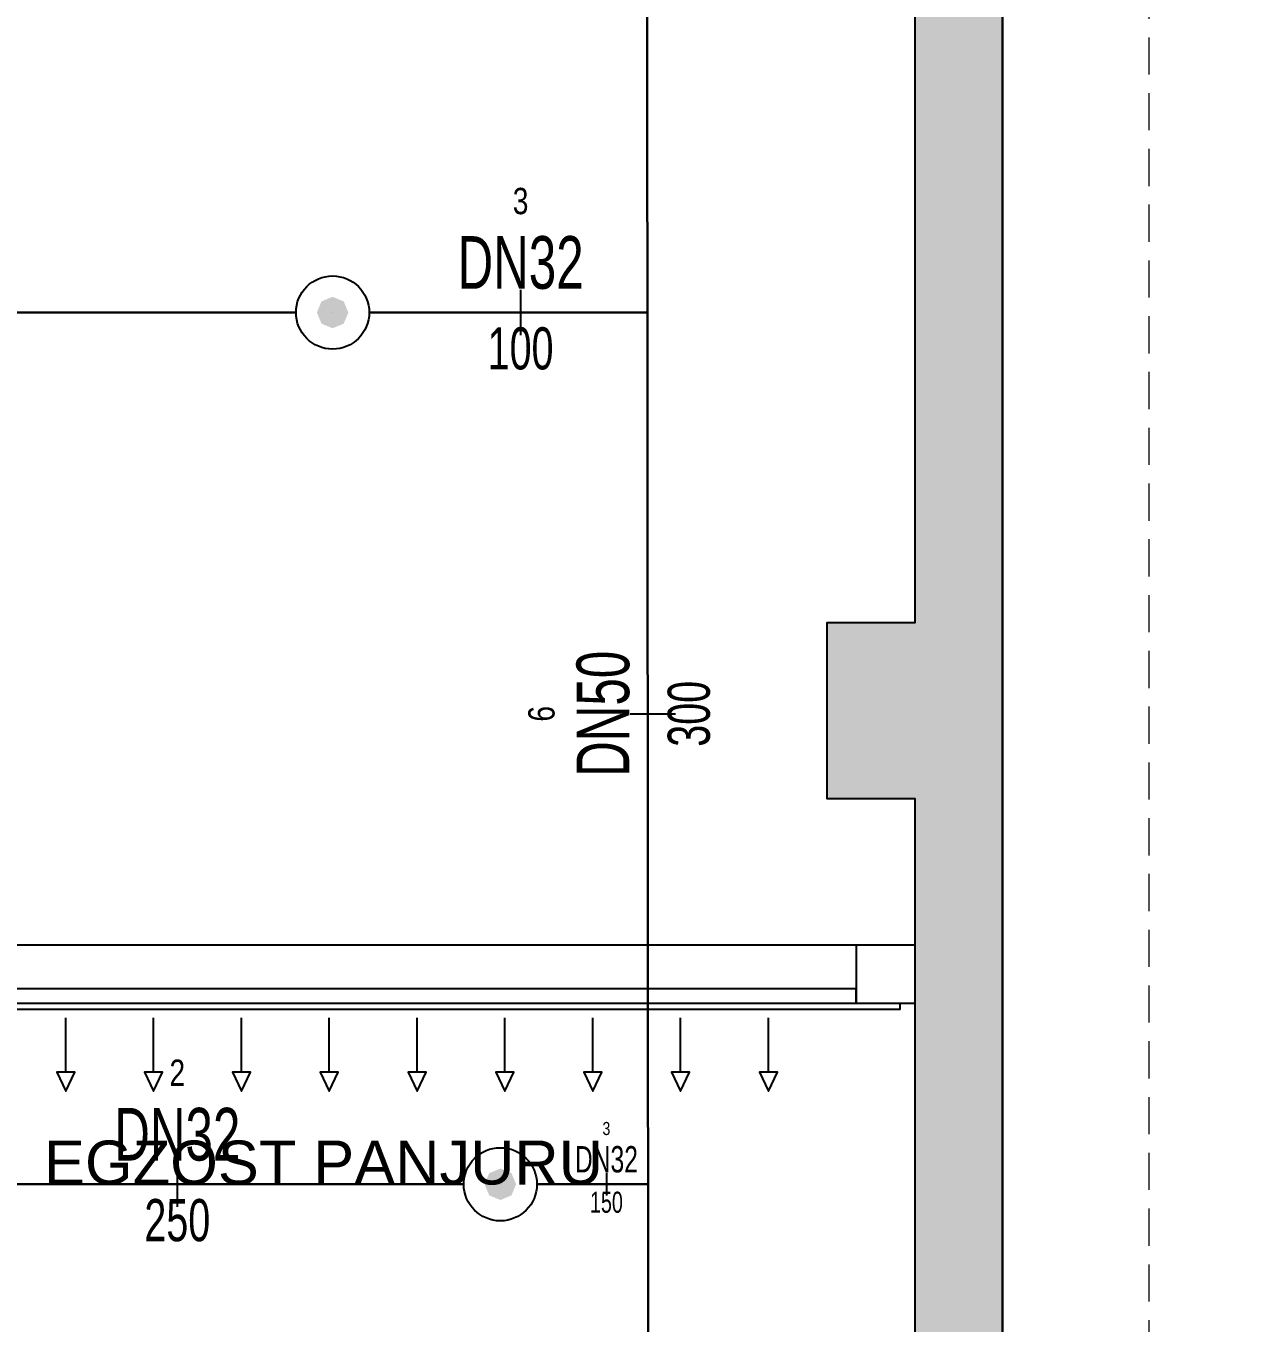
# Model space of a CAD drawing. Header units: millimetres. Extents: x -379292 to 1221486, y 92049 to 447512.
# Drawn here: x 413392 to 417604, y 270527 to 274957 of the extents above; entities that cross this region are included whole.
import ezdxf
from ezdxf.enums import TextEntityAlignment as Align
from ezdxf.lldxf.tags import DXFTag

# ---------------------------------------------------------------- set-up
doc = ezdxf.new("R2010")
doc.units = ezdxf.units.MM
doc.linetypes.add('HIDDEN', pattern=[9.525, 6.35, -3.175])
for name, color, linetype in [('-M-YNGN-BORUID', 7, 'Continuous'), ('-M-YNGN-BORUUZUN', 7, 'Continuous'), ('-M-YNGN-BORUYUK', 7, 'Continuous'), ('-M-YNGN-SPR-YUK', 7, 'Continuous'), ('-M-YNGN-ZON2-CAP-', 7, 'Continuous'), ('-M-YNGN-ZON2-SPR-', 7, 'Continuous'), ('05_HATCH CONCRETE', 141, 'Continuous'), ('05_HATCH SOLID-2', 253, 'Continuous'), ('05_LOUVER', 2, 'Continuous'), ('05_LOUVER TEXT', 2, 'Continuous'), ('05_WALL', 3, 'Continuous')]:
    doc.layers.add(name, color=color, linetype=linetype)
doc.layers.add('-M-YNGN-SPR-CAPCIZGI', color=188, linetype='Continuous', plot=False)
for name, color, linetype, lineweight in [('-M-YNGN-ZON2', 4, 'SP', 30), ('06_FORMWORK HIDDEN', 252, 'HIDDEN2', 0), ('A-MENF-POZ', 137, 'Continuous', 0)]:
    doc.layers.add(name, color=color, linetype=linetype, lineweight=lineweight)
doc.styles.add('CIZGI', font='tahoma.ttf', dxfattribs={"width": 0.8, "oblique": 20})
doc.styles.add('HCAD', font='HCAD.SHX', dxfattribs={"width": 0.8, "height": 0.2})
doc.styles.add('IKT-MD', font='romans.shx', dxfattribs={"width": 0.5, "height": 20})
doc.styles.add('PIPESIZE', font='hcad.shx', dxfattribs={"width": 0.8})
doc.styles.add('SPR-NOT', font='romans.shx')
doc.styles.add('YAZI-2.5', font='arial.ttf', dxfattribs={"height": 2.5})
tags = doc.linetypes.add('HIDDEN2', pattern=[0.1875, 0.125, -0.0625]).pattern_tags.tags
tags[6:7] = [DXFTag(74, 4), DXFTag(75, 0), DXFTag(340, '0'), DXFTag(46, 0.0), DXFTag(50, 0.0), DXFTag(44, 0.0), DXFTag(45, 0.0)]
tags[4:5] = [DXFTag(74, 4), DXFTag(75, 0), DXFTag(340, '0'), DXFTag(46, 0.0), DXFTag(50, 0.0), DXFTag(44, 0.0), DXFTag(45, 0.0)]
doc.linetypes.add('SP', pattern='A,2,-0.1,["SP",CIZGI,S=0.14,R=0.2,X=0,Y=-0.07],-0.255', length=2.355)

# ---------------------------------------------------------------- blocks, each defined once
blk = doc.blocks.new('*U63')
at = {"color": 0}
for p, q in [((365, 5), (15, 5)), ((15, 5), (15, 0)), ((365, 0), (365, 5))]:
    blk.add_line(p, q, dxfattribs=at)
for points in [[(365, 20), (365, 0), (15, 0), (15, 20)], [(380, 0), (0, 0), (0, -2), (380, -2)]]:
    blk.add_lwpolyline(points, close=True, dxfattribs=at)
for points in [[(34.99, -23.53), (31.92, -23.53), (35, -30), (38.08, -23.53), (35, -23.53), (35, -5)], [(64.99, -23.53), (61.92, -23.53), (65, -30), (68.08, -23.53), (65, -23.53), (65, -5)], [(94.99, -23.53), (91.92, -23.53), (95, -30), (98.08, -23.53), (95, -23.53), (95, -5)], [(124.99, -23.53), (121.92, -23.53), (125, -30), (128.08, -23.53), (125, -23.53), (125, -5)], [(154.99, -23.53), (151.92, -23.53), (155, -30), (158.08, -23.53), (155, -23.53), (155, -5)], [(184.99, -23.53), (181.92, -23.53), (185, -30), (188.08, -23.53), (185, -23.53), (185, -5)], [(214.99, -23.53), (211.92, -23.53), (215, -30), (218.08, -23.53), (215, -23.53), (215, -5)], [(244.99, -23.53), (241.92, -23.53), (245, -30), (248.08, -23.53), (245, -23.53), (245, -5)], [(274.99, -23.53), (271.92, -23.53), (275, -30), (278.08, -23.53), (275, -23.53), (275, -5)], [(304.99, -23.53), (301.92, -23.53), (305, -30), (308.08, -23.53), (305, -23.53), (305, -5)], [(334.99, -23.53), (331.92, -23.53), (335, -30), (338.08, -23.53), (335, -23.53), (335, -5)]]:
    blk.add_lwpolyline(points, dxfattribs=at)
at = {"layer": 'A-MENF-POZ', "style": 'IKT-MD', "width": 0.5}
blk.add_attdef('MDamper:GEN+YUK', text='', height=10, dxfattribs=at).set_placement((190, -55), align=Align.MIDDLE_CENTER)
blk = doc.blocks.new('OtoParkBodrumKatMimari')
at = {"layer": '05_HATCH CONCRETE'}
h = blk.add_hatch(dxfattribs=at)
h.set_pattern_fill('ANSI33', color=8, scale=15, angle=180, style=0)
h.set_pattern_definition([(225, (905000, -3e-07), (67.351921, -67.351921), []), (225, (904932.65, -3e-07), (67.351921, -67.351921), [47.625, -23.8125])])
h.paths.add_polyline_path([(96200, 177300), (96200, 177000), (96800, 177000), (96800, 177300), (104600, 177300), (104600, 177000), (105200, 177000), (105200, 177300), (113000, 177300), (113000, 177000), (113600, 177000), (113600, 177300), (121400, 177300), (121400, 177000), (122000, 177000), (122000, 177300), (127400, 177300), (127400, 177000), (128000, 177000), (128000, 177300), (135000, 177300), (135000, 177000), (135300, 177000), (135300, 172100), (135000, 172100), (135000, 171500), (135300, 171500), (135300, 164100), (135000, 164100), (135000, 163500), (135300, 163500), (135300, 156100), (135000, 156100), (135000, 155500), (135300, 155500), (135300, 148100), (135000, 148100), (135000, 147500), (135300, 147500), (135300, 144600), (135000, 144600), (135000, 144000), (135600, 144000), (135600, 144300), (142600, 144300), (142600, 144000), (142900, 144000), (142900, 140100), (142600, 140100), (142600, 139500), (142900, 139500), (142900, 132100), (142600, 132100), (142600, 131500), (142900, 131500), (142900, 127950), (142600, 127950), (142600, 127350), (142900, 127350), (142900, 124300), (142600, 124300), (142600, 123300), (142900, 123300), (142900, 113800), (142600, 113800), (142600, 112800), (142700, 112800), (142700, 100050), (135550, 100050), (135550, 108100), (135050, 108100), (135050, 83500), (135550, 83500), (135550, 99800), (142700, 99800), (142700, 78800), (142600, 78800), (142600, 77800), (142900, 77800), (142900, 68100), (142600, 68100), (142600, 67500), (143200, 67500), (143200, 144600), (135600, 144600), (135600, 177600), (71000, 177600), (71000, 177000), (71600, 177000), (71600, 177300), (79400, 177300), (79400, 177000), (80000, 177000), (80000, 177300), (87800, 177300), (87800, 177000), (88400, 177000), (88400, 177300)])
at = {"color": 5}
for points in [[(105200, 177300), (113000, 177300), (113000, 177000), (113600, 177000), (113600, 177300), (121400, 177300), (121400, 177000), (122000, 177000), (122000, 177300), (127400, 177300), (127400, 177000), (128000, 177000), (128000, 177300), (135000, 177300), (135000, 177000), (135300, 177000), (135300, 172100), (135000, 172100), (135000, 171500), (135300, 171500), (135300, 164100)], [(143200, 67500), (143200, 144600), (135600, 144600), (135600, 177600), (71000, 177600)]]:
    blk.add_lwpolyline(points, dxfattribs=at)
at = {"layer": '05_HATCH SOLID-2', "color": 251, "ltscale": 25}
blk.add_lwpolyline([(150500, -8770), (150500, 187430), (4700, 187430), (4700, 177600), (135600, 177600), (135600, 144600), (143200, 144600), (143200, 59700), (90240.2, -300), (70300, -300), (63119.3, 5880.5)], dxfattribs=at)
at = {"layer": '05_WALL', "color": 8, "ltscale": 25}
for points in [[(135300, 170800), (127100, 170800), (127100, 171000), (131200, 171000), (131200, 177300)], [(131400, 177300), (131400, 171000), (135300, 171000)]]:
    blk.add_lwpolyline(points, dxfattribs=at)
at = {"layer": '06_FORMWORK HIDDEN', "linetype": 'HIDDEN', "ltscale": 20}
blk.add_line((136100, 178100), (136100, 145100), dxfattribs=at)
at = {"layer": '05_LOUVER', "color": 8, "xscale": 10, "yscale": 10, "zscale": 10}
blk.add_blockref('*U63', (131450, 170800), dxfattribs=at)
at = {"layer": '05_LOUVER TEXT', "insert": (132326.1, 170331.2), "char_height": 150, "attachment_point": 1, "style": 'YAZI-2.5'}
blk.add_mtext_dynamic_manual_height_columns('EGZOST PANJURU', width=2269.714, gutter_width=12.5, heights=[0], dxfattribs=at)
blk = doc.blocks.new('SP-C-UP-12')
at = {"ltscale": 10}
blk.add_line((0, 0), (0, 0), dxfattribs=at)
at = {"color": 1, "linetype": 'Continuous'}
blk.add_circle((0, 0), 12.5, dxfattribs=at)
at = {"ltscale": 10}
for points in [[(-5.37, 0), (-3.8, 3.8), (-3.8, -3.8), (0, 5.37)], [(-3.8, -3.8), (0, 5.37), (0, -5.37), (3.8, 3.8)], [(0, -5.37), (3.8, 3.8), (3.8, -3.8), (5.37, 0)]]:
    blk.add_solid(points, dxfattribs=at)
at = {"layer": '-M-YNGN-SPR-YUK', "style": 'SPR-NOT', "width": 0.5, "flags": 9}
for tag, p in [('YUK', (0, 17.77)), ('CAP', (0, 14.42)), ('TIP', (0.2, 10.78))]:
    blk.add_attdef(tag, text='', height=2.5, dxfattribs=at).set_placement(p, align=Align.MIDDLE_CENTER)
blk = doc.blocks.new('SPRKL100')
at = {"layer": '-M-YNGN-SPR-CAPCIZGI'}
blk.add_line((0, 0.431), (0, -0.431), dxfattribs=at)
at = {"layer": '-M-YNGN-BORUID', "color": 0, "style": 'HCAD', "width": 0.8, "flags": 1}
blk.add_attdef('DIC', text='', height=0.4, dxfattribs=at).set_placement((0, -1.693), align=Align.CENTER)
at = {"layer": '-M-YNGN-BORUUZUN', "color": 0, "style": 'HCAD', "width": 0.7}
blk.add_attdef('BOY', text='', height=0.8, dxfattribs=at).set_placement((0, -1.08), align=Align.CENTER)
at = {"layer": '-M-YNGN-BORUYUK', "color": 6, "style": 'PIPESIZE', "width": 0.8}
blk.add_attdef('YUK', text='', height=0.5, dxfattribs=at).set_placement((0, 1.866), align=Align.CENTER)
at = {"color": 0, "style": 'PIPESIZE', "width": 0.7}
blk.add_attdef('CAP', text='', height=1, dxfattribs=at).set_placement((0, 0.45), align=Align.CENTER)
blk = doc.blocks.new('A$C69E5DB5D')
at = {"layer": '-M-YNGN-ZON2', "ltscale": 500}
for p, q in [((-428.75, -1882.58), (-432.44, 3215.67)), ((-552.24, 2925.89), (-900.06, 2925.89)), ((-527.24, 2925.89), (-432.44, 2925.89)), ((-494.94, 2628.13), (-719.94, 2628.13)), ((-469.94, 2628.13), (-432.44, 2628.13))]:
    blk.add_line(p, q, dxfattribs=at)
at = {"layer": '-M-YNGN-ZON2-CAP-'}
for p, xscale, yscale, zscale, values in [((-475.53, 2925.89), 18, 18, 18, {'YUK': '3', 'CAP': 'DN32', 'BOY': '100'}), ((-592.78, 2628.13), 18, 18, 18, {'YUK': '2', 'CAP': 'DN32', 'BOY': '250'}), ((-446.22, 2628.13), 9, 9, 9, {'YUK': '3', 'CAP': 'DN32', 'BOY': '150'})]:
    blk.add_blockref('SPRKL100', p, dxfattribs=dict(at, xscale=xscale, yscale=yscale, zscale=zscale)).add_auto_attribs(values)
at = {"layer": '-M-YNGN-ZON2-CAP-', "xscale": 18.00000000000005, "yscale": 18.00000000000005, "zscale": 18.00000000000005, "rotation": 90}
blk.add_blockref('SPRKL100', (-430.33, 2788.83), dxfattribs=at).add_auto_attribs({'YUK': '6', 'CAP': 'DN50', 'BOY': '300'})
at = {"layer": '-M-YNGN-ZON2-SPR-'}
for p in [(-539.74, 2925.89), (-482.44, 2628.13)]:
    blk.add_blockref('SP-C-UP-12', p, dxfattribs=at)

msp = doc.modelspace()

# ---------------------------------------------------------------- block references
at = {"color": 8}
msp.add_blockref('OtoParkBodrumKatMimari', (281127.6, 100818.8), dxfattribs=at)

# ---------------------------------------------------------------- next in the draw order: block references
at = {"layer": '-M-YNGN-ZON2', "ltscale": 25, "xscale": 10, "yscale": 10, "zscale": 10}
msp.add_blockref('A$C69E5DB5D', (419836.6, 244719.5), dxfattribs=at)

doc.saveas('drawing.dxf')
